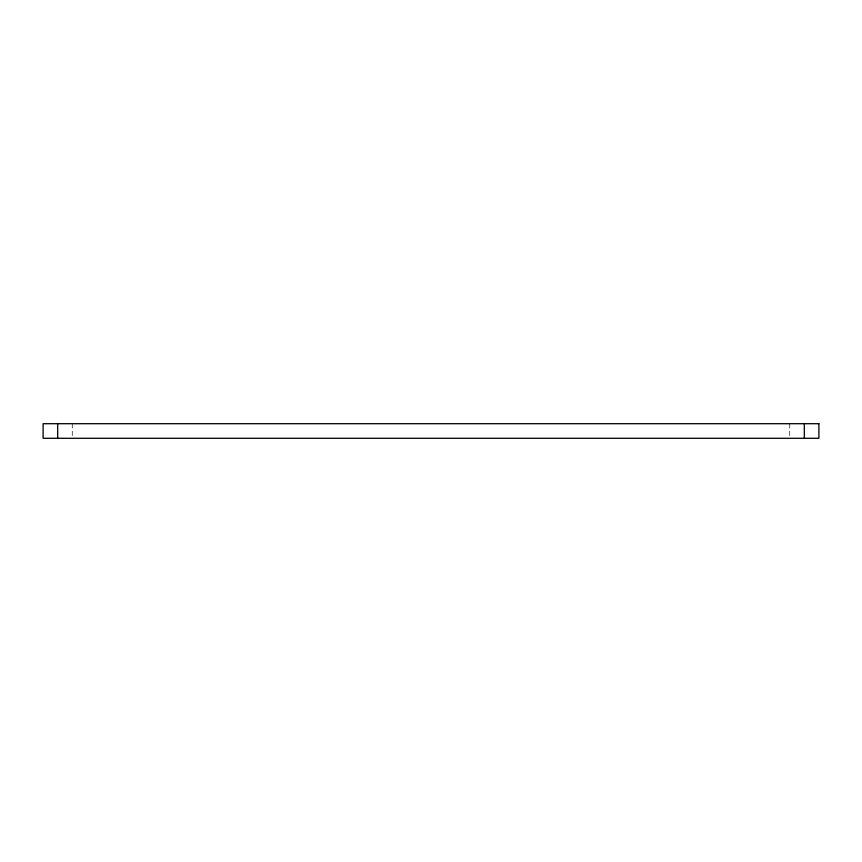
<?xml version="1.0" encoding="UTF-8"?>
<svg xmlns="http://www.w3.org/2000/svg" width="862" height="862" viewBox="0 0 862 862"><rect width="100%" height="100%" fill="white"/><g stroke="black" fill="none" stroke-linecap="round" stroke-linejoin="round"><path stroke-width="0.65" stroke-dasharray="4.31 3.23" d="M789.732 423.705L789.732 436.969M72.268 423.705L72.268 436.969"/><path stroke-width="1.29" d="M804.321 423.705L804.321 438.295M57.679 423.705L57.679 438.295M818.9 423.705L43.1 423.705L43.1 438.295L818.9 438.295L818.9 423.705"/></g></svg>
